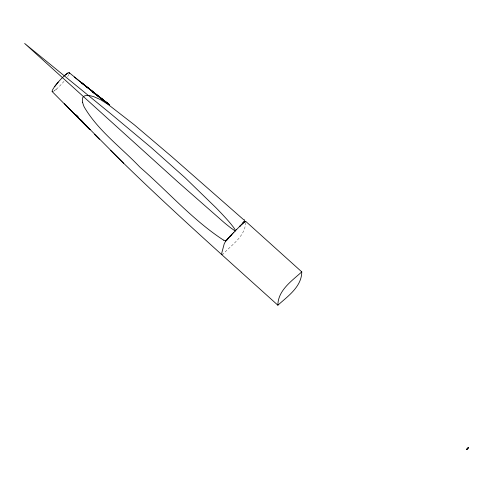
<?xml version="1.0" encoding="UTF-8"?>
<svg xmlns="http://www.w3.org/2000/svg" width="493" height="493" viewBox="0 0 493 493"><rect width="100%" height="100%" fill="white"/><g stroke="black" fill="none" stroke-linecap="round" stroke-linejoin="round"><path stroke-width="0.37" stroke-dasharray="2.46 1.85" d="M245.699 222.485C245.009 236.739 231.747 244.565 223.07 254.092M64.004 81.308L64.004 81.308A12.732 1.91 -48 0 1 53.632 91.26M56.535 89.048L53.712 91.211M68.921 74.4A12.732 1.91 -48 0 1 67.282 77.074"/><path stroke-width="0.74" d="M468.116 448.106L468.344 447.706L466.637 449.53L468.35 447.662M466.625 449.505L466.816 449.117M235.525 230.65L235.26 230.792A2.989 0.795 44.4 0 1 234.754 230.638L231.291 228.271A33.148 8.831 44.4 0 1 229.707 227.07L226.7 224.672A116.718 31.084 44.4 0 1 224.297 222.7L178.028 182.09L24.65 43.464L111.042 113.982L151.437 147.771L185.072 177.733L215.786 207.541A100.535 26.776 44.4 0 1 228.253 220.852A49.066 13.064 44.4 0 1 231.069 224.198L233.448 227.218A16.867 4.492 44.4 0 1 234.939 229.393L235.525 230.65L233.325 232.899M229.06 237.287L225.597 241.262L224.216 243.832L221.875 252.613L221.721 254.536L222.349 254.634M225.43 241.496L230.946 235.352M54.717 86.485L58.248 82.084M467.093 448.747L468.03 447.792M467.875 448.427L466.945 449.376M243.191 222.83L242.131 223.945M231.655 234.619L229.467 236.868M229.769 236.554L233.861 232.345M231.309 234.976L232.745 233.491M235.099 231.081L236.634 229.516M241.749 224.333L245.594 221.252L301.771 271.871C301.722 286.797 287.542 296.447 277.873 305.204C221.523 254.345 164.613 204.028 110.722 150.531M236.455 229.695L241.12 224.974M241.41 224.679L239.697 226.416M228.703 237.651L227.655 238.686M239.376 226.737L240.726 225.375M241.323 224.783L243.178 222.978M243.567 222.614L245.255 221.271M64.916 75.275L67.923 73.007M223.76 240.264C193.046 220.402 167.712 191.222 139.95 167.195C121.253 147.456 98.033 130.707 84.18 106.938A30.843 29.383 14.7 0 1 83.409 104.997A23.097 22.012 14.7 0 1 82.614 102.224M92.653 91.729L109.181 104.571L81.721 82.984L93.152 91.895M92.801 91.741L109.403 104.941M93.239 91.981L81.937 83.064M74.221 76.982L82.084 83.218L69.211 72.681M52.172 91.581L89.689 129.48M123.638 163.263L75.022 114.351M94.465 134.293L99.395 139.279M64.38 103.616L74.609 114.136M84.309 123.595L81.179 120.286M85.363 124.704L90.102 129.696L85.418 124.747M76.064 114.844L78.14 117.044L76.569 115.38M80.741 119.793L82.824 121.993M301.771 271.871C292.146 280.683 277.904 290.254 277.873 305.204M243.776 219.835L171.891 156.756L134.244 124.772L108.035 104.399L100.467 99.617L94.101 96.813A30.825 29.377 14.6 0 0 92.031 96.197A23.091 22.006 14.6 0 0 89.104 95.599L87.403 95.476A10.094 9.613 14.6 0 0 86.632 95.494A8.036 7.654 14.6 0 0 85.973 95.556L85.104 95.741A3.728 3.556 14.6 0 0 82.467 98.594L82.349 99.863A10.113 9.638 14.6 0 0 82.38 100.603L82.621 102.224M53.004 91.575A12.726 1.91 -48 0 1 59.505 80.667A12.726 1.91 -48 0 1 69.223 73.691M243.203 222.337A8.523 2.976 -36.1 0 1 242.741 222.842M243.992 221.221A3.679 1.725 -29.9 0 1 243.4 222.01M244.386 219.675A3.371 2.095 -6.7 0 1 244.257 221.111M225.56 240.436A3.371 2.847 74.7 0 1 223.81 240.122M227.026 239.949A3.679 2.792 -52 0 1 225.64 240.818M227.871 238.963A8.523 3.895 -42.7 0 1 227.181 239.598M99.783 97.478L92.246 91.778L108.762 104.356L99.783 97.478M109.267 104.682L92.869 91.753L109.267 104.682M93.276 92.031L81.887 83.034L93.306 92.08M89.535 129.184L74.689 114.216L89.535 129.184"/></g></svg>
